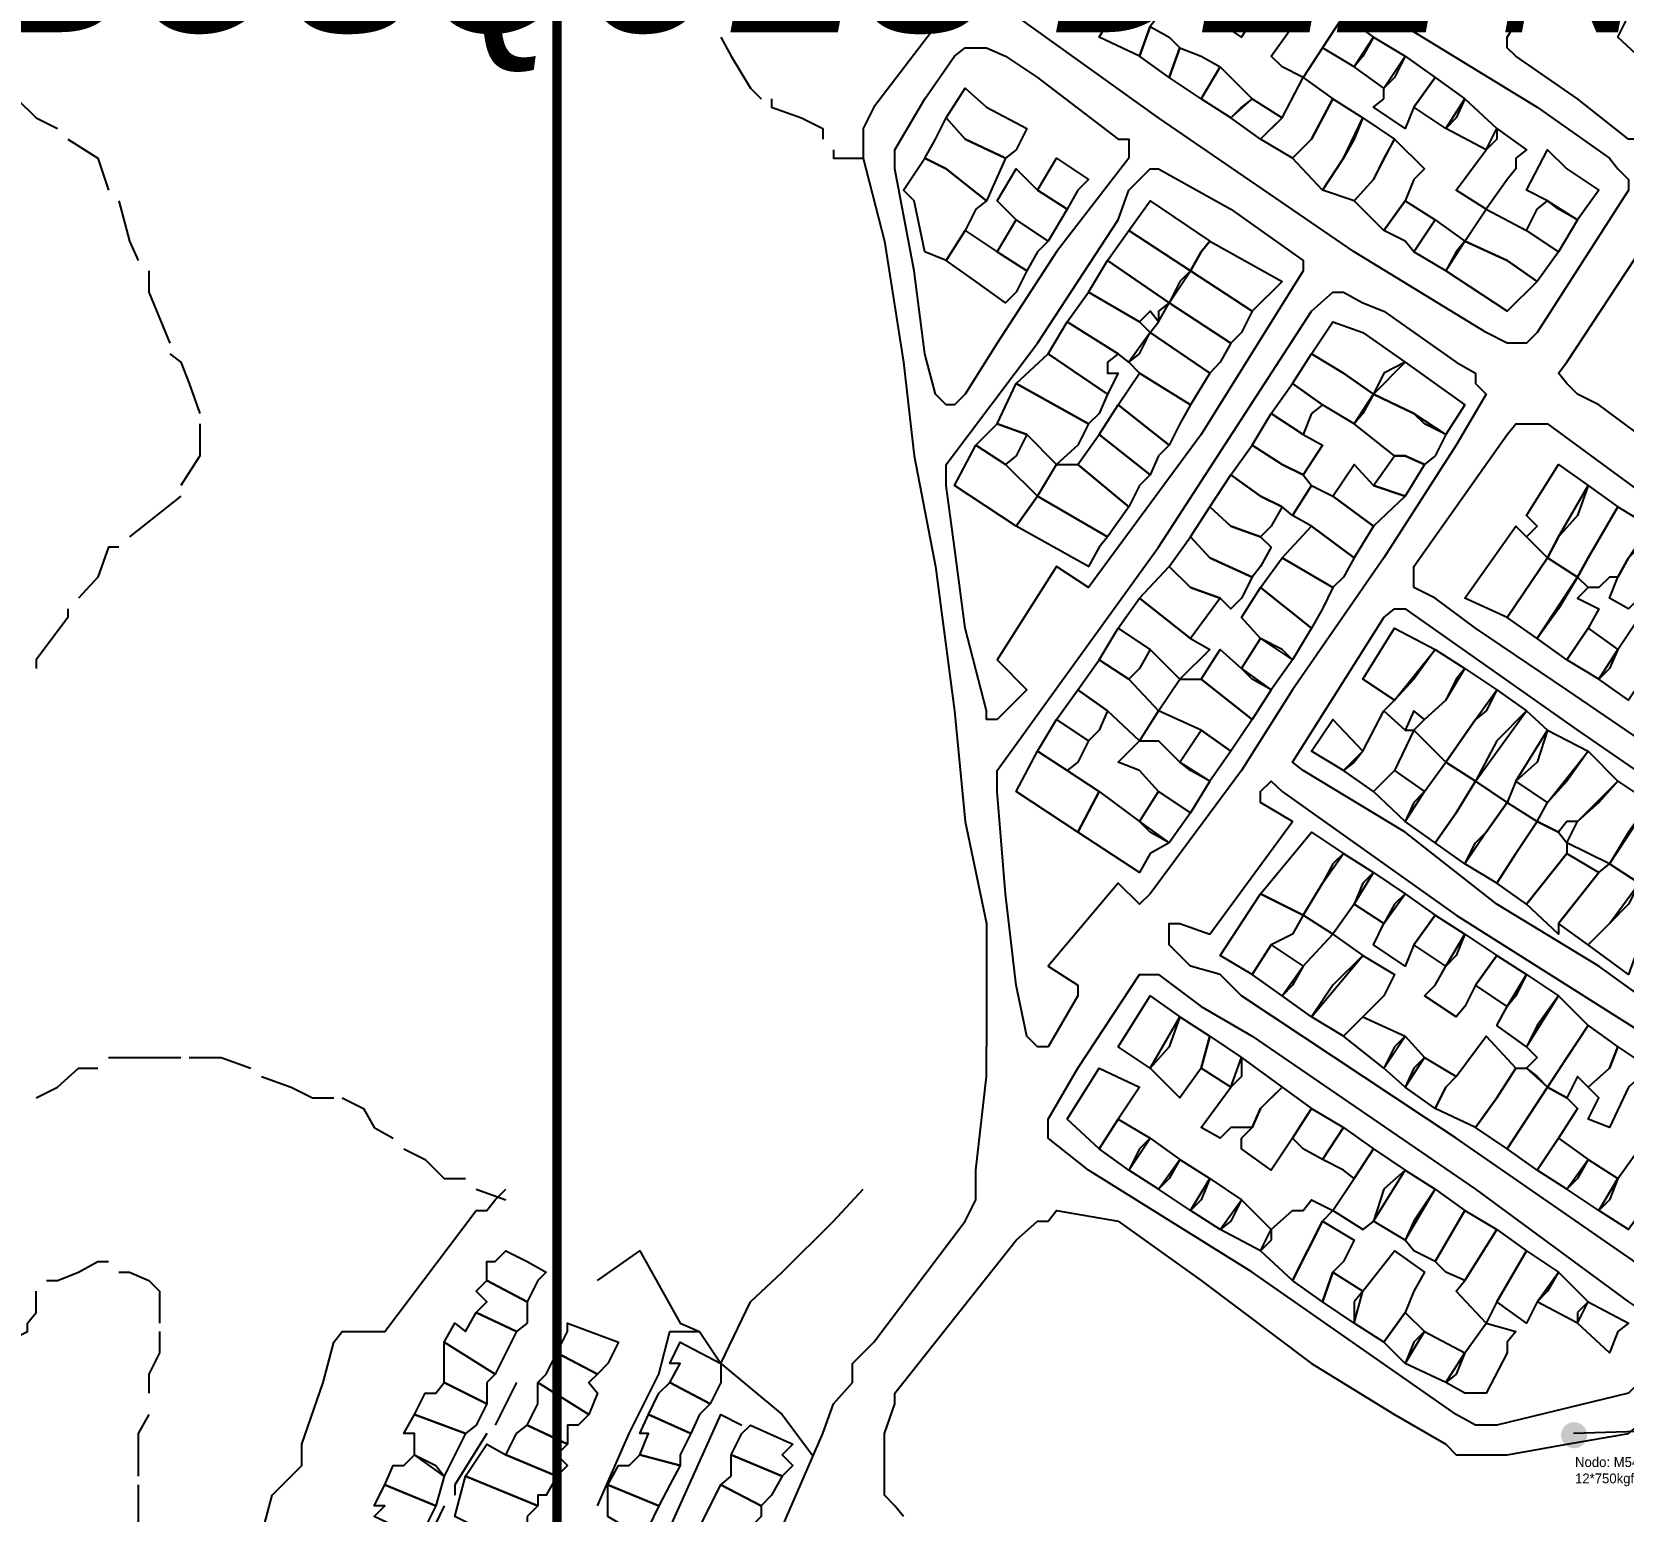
# Model space of a CAD drawing. Header units: millimetres. Extents: x -3588 to 75209, y -3737 to 38254.
# Drawn here: x 3975.7 to 4187, y 20726.5 to 20923 of the extents above; entities that cross this region are included whole.
import ezdxf

# ---------------------------------------------------------------- set-up
doc = ezdxf.new("R2010")
doc.units = ezdxf.units.MM
doc.layers.add('P', color=253, linetype='Continuous')
doc.layers.add('T', color=7, linetype='Continuous')

msp = doc.modelspace()

# ---------------------------------------------------------------- hatches: boundary and pattern name
h = msp.add_hatch(color=256)
h.dxf.hatch_style = 1
h.paths.add_polyline_path([(4178.781, 20736.621, 1), (4182.251, 20736.621, 1)])

# ---------------------------------------------------------------- linework, layer by layer
msp.add_line((4180.454, 20736.897), (4378.667, 20742.656))
at = {"layer": 'P', "const_width": 1.2}
msp.add_lwpolyline([(4045.472, 14444.355), (4045.472, 23770.582)], dxfattribs=at)
at = {"layer": 'P'}
for points in [[(4180.959, 20914.112), (4172.781, 20919.761), (4171.645, 20920.881), (4171.645, 20922.29), (4180.959, 20937.253), (4190.561, 20950.808), (4197.331, 20960.41), (4198.755, 20962.939), (4200.164, 20964.363), (4220.488, 20950.808), (4220.488, 20949.4), (4210.886, 20935.845), (4201.284, 20919.761), (4193.106, 20908.75), (4191.97, 20908.75), (4190.561, 20908.75), (4187.745, 20908.75), (4180.959, 20914.112)], [(4041.519, 20962.939), (4042.927, 20961.531), (4052.241, 20954.761), (4049.697, 20950.808), (4087.529, 20925.122), (4092.891, 20927.651), (4094.299, 20927.651), (4095.707, 20926.531), (4095.707, 20923.714), (4087.529, 20912.975), (4086.121, 20910.159), (4086.121, 20906.206), (4088.938, 20895.195), (4091.482, 20879.112), (4092.891, 20866.677), (4095.707, 20852.001), (4098.252, 20832.813), (4099.66, 20818.137), (4102.493, 20804.582), (4102.493, 20792.163), (4102.493, 20788.211)], [(4109.262, 20934.436), (4113.215, 20940.086), (4118.577, 20947.976), (4119.985, 20949.4), (4121.409, 20949.4), (4137.781, 20937.253), (4158.106, 20923.714), (4175.598, 20912.975), (4185.2, 20906.206), (4186.32, 20904.798), (4187.745, 20903.389), (4187.745, 20901.965), (4175.598, 20883.065), (4174.189, 20881.64), (4171.645, 20881.64), (4168.828, 20883.065), (4151.32, 20893.787), (4125.346, 20911.567), (4106.446, 20925.122), (4106.446, 20926.531), (4105.021, 20929.075), (4106.446, 20930.484), (4109.262, 20934.436)], [(4140.31, 20929.075), (4138.901, 20926.531), (4136.357, 20922.29), (4132.132, 20925.122), (4133.54, 20926.531), (4134.948, 20929.075), (4137.781, 20933.3), (4141.734, 20930.484), (4140.31, 20929.075)], [(4125.346, 20925.122), (4124.226, 20923.714), (4122.818, 20919.761), (4117.456, 20922.29), (4119.985, 20926.531), (4122.818, 20929.075), (4126.77, 20926.531), (4125.346, 20925.122)], [(4141.734, 20918.337), (4140.31, 20919.761), (4143.142, 20923.714), (4145.671, 20927.651), (4149.912, 20925.122), (4147.095, 20920.881), (4144.551, 20916.928), (4141.734, 20918.337)], [(4187.745, 20925.122), (4189.153, 20926.531), (4193.106, 20923.714), (4197.331, 20920.881), (4194.514, 20916.928), (4190.561, 20918.337), (4186.32, 20922.29), (4187.745, 20925.122)], [(4152.456, 20919.761), (4151.32, 20918.337), (4147.095, 20920.881), (4149.912, 20925.122), (4153.865, 20922.29), (4152.456, 20919.761)], [(4067.205, 20922.29), (4068.613, 20919.761), (4071.158, 20915.52), (4072.566, 20914.112)], [(4126.77, 20922.29), (4128.179, 20920.881), (4126.77, 20916.928), (4122.818, 20919.761), (4124.226, 20923.714), (4126.77, 20922.29)], [(4156.681, 20916.928), (4155.273, 20915.52), (4151.32, 20918.337), (4153.865, 20922.29), (4158.106, 20919.761), (4156.681, 20916.928)], [(4105.021, 20919.761), (4109.262, 20916.928), (4119.985, 20908.75), (4121.409, 20908.75), (4121.409, 20906.206), (4111.807, 20893.787), (4103.901, 20881.64), (4099.66, 20874.871), (4098.252, 20873.462), (4097.132, 20873.462), (4095.707, 20874.871), (4094.299, 20880.232), (4092.891, 20891.242), (4090.346, 20904.798), (4090.346, 20906.206), (4090.346, 20907.326), (4094.299, 20914.112), (4098.252, 20919.761), (4099.66, 20920.881), (4102.493, 20920.881), (4105.021, 20919.761)], [(4130.995, 20919.761), (4133.54, 20918.337), (4130.995, 20914.112), (4126.77, 20916.928), (4128.179, 20920.881), (4130.995, 20919.761)], [(4155.273, 20914.112), (4155.273, 20915.52), (4158.106, 20919.761), (4162.059, 20916.928), (4159.226, 20912.975), (4158.106, 20910.159), (4153.865, 20912.975), (4155.273, 20914.112)], [(4136.357, 20912.975), (4134.948, 20911.567), (4130.995, 20914.112), (4133.54, 20918.337), (4137.781, 20914.112), (4136.357, 20912.975)], [(3972.351, 20915.52), (3973.759, 20914.112), (3976.304, 20911.567), (3979.136, 20910.159)], [(4106.446, 20907.326), (4105.021, 20906.206), (4099.66, 20908.75), (4097.132, 20911.567), (4099.66, 20915.52), (4102.493, 20912.975), (4107.854, 20910.159), (4106.446, 20907.326)], [(4145.671, 20908.75), (4143.142, 20906.206), (4138.901, 20908.75), (4141.734, 20911.567), (4144.551, 20916.928), (4148.504, 20914.112), (4145.671, 20908.75)], [(4164.875, 20911.567), (4163.467, 20910.159), (4159.226, 20912.975), (4162.059, 20916.928), (4165.996, 20914.112), (4164.875, 20911.567)], [(4073.974, 20914.112), (4073.974, 20912.975), (4077.927, 20911.567), (4080.76, 20910.159), (4080.76, 20908.75)], [(4140.31, 20910.159), (4138.901, 20908.75), (4134.948, 20911.567), (4137.781, 20914.112), (4141.734, 20911.567), (4140.31, 20910.159)], [(4151.32, 20908.75), (4149.912, 20906.206), (4147.095, 20901.965), (4143.142, 20906.206), (4145.671, 20908.75), (4148.504, 20914.112), (4152.456, 20911.567), (4151.32, 20908.75)], [(4170.237, 20908.75), (4168.828, 20907.326), (4163.467, 20910.159), (4165.996, 20914.112), (4170.237, 20910.159), (4170.237, 20908.75)], [(4095.707, 20908.75), (4097.132, 20911.567), (4099.66, 20908.75), (4105.021, 20906.206), (4102.493, 20900.557), (4097.132, 20904.798), (4094.299, 20906.206), (4095.707, 20908.75)], [(4155.273, 20906.206), (4153.865, 20903.389), (4151.32, 20900.557), (4147.095, 20901.965), (4149.912, 20906.206), (4152.456, 20911.567), (4156.681, 20908.75), (4155.273, 20906.206)], [(4172.781, 20906.206), (4172.781, 20904.798), (4171.645, 20903.389), (4168.828, 20899.436), (4164.875, 20901.965), (4168.828, 20907.326), (4170.237, 20910.159), (4174.189, 20907.326), (4172.781, 20906.206)], [(3980.545, 20908.75), (3984.497, 20906.206), (3985.906, 20901.965)], [(4082.168, 20907.326), (4082.168, 20906.206), (4083.576, 20906.206), (4086.121, 20906.206)], [(4159.226, 20903.389), (4158.106, 20900.557), (4155.273, 20896.604), (4151.32, 20900.557), (4153.865, 20903.389), (4156.681, 20908.75), (4160.634, 20904.798), (4159.226, 20903.389)], [(4178.43, 20899.436), (4177.006, 20900.557), (4174.189, 20901.965), (4177.006, 20907.326), (4179.551, 20904.798), (4183.792, 20901.965), (4180.959, 20898.012), (4178.43, 20899.436)], [(4101.085, 20899.436), (4099.66, 20896.604), (4097.132, 20892.651), (4094.299, 20893.787), (4092.891, 20900.557), (4091.482, 20901.965), (4094.299, 20906.206), (4097.132, 20904.798), (4102.493, 20900.557), (4101.085, 20899.436)], [(4114.624, 20901.965), (4113.215, 20899.436), (4109.262, 20901.965), (4111.807, 20906.206), (4116.032, 20903.389), (4114.624, 20901.965)], [(4121.409, 20901.965), (4124.226, 20904.798), (4125.346, 20904.798), (4134.948, 20899.436), (4144.551, 20892.651), (4144.551, 20891.242), (4130.995, 20869.509), (4119.985, 20854.546), (4116.032, 20849.185), (4111.807, 20852.001), (4103.901, 20839.582), (4107.854, 20835.63), (4103.901, 20831.677), (4102.493, 20831.677), (4102.493, 20832.813), (4099.66, 20843.823), (4098.252, 20854.546), (4097.132, 20862.74), (4097.132, 20864.148), (4097.132, 20865.556), (4109.262, 20881.64), (4119.985, 20898.012), (4121.409, 20901.965)], [(4109.262, 20901.965), (4113.215, 20899.436), (4110.671, 20895.195), (4106.446, 20898.012), (4103.901, 20900.557), (4106.446, 20904.798), (4109.262, 20901.965)], [(3987.314, 20900.557), (3988.722, 20895.195), (3989.859, 20892.651)], [(4130.995, 20893.787), (4129.587, 20891.242), (4121.409, 20896.604), (4124.226, 20900.557), (4132.132, 20895.195), (4130.995, 20893.787)], [(4158.106, 20895.195), (4155.273, 20896.604), (4158.106, 20900.557), (4162.059, 20898.012), (4159.226, 20893.787), (4158.106, 20895.195)], [(4174.189, 20896.604), (4178.43, 20893.787), (4175.598, 20889.834), (4171.645, 20892.651), (4165.996, 20895.195), (4168.828, 20899.436), (4174.189, 20896.604)], [(4175.598, 20899.436), (4177.006, 20900.557), (4180.959, 20898.012), (4178.43, 20893.787), (4174.189, 20896.604), (4175.598, 20899.436)], [(4106.446, 20888.426), (4105.021, 20887.001), (4101.085, 20889.834), (4097.132, 20892.651), (4099.66, 20896.604), (4103.901, 20893.787), (4107.854, 20891.242), (4106.446, 20888.426)], [(4109.262, 20893.787), (4107.854, 20891.242), (4103.901, 20893.787), (4106.446, 20898.012), (4110.671, 20895.195), (4109.262, 20893.787)], [(4128.179, 20889.834), (4126.77, 20887.001), (4118.577, 20892.651), (4121.409, 20896.604), (4129.587, 20891.242), (4128.179, 20889.834)], [(4164.875, 20893.787), (4163.467, 20891.242), (4159.226, 20893.787), (4162.059, 20898.012), (4165.996, 20895.195), (4164.875, 20893.787)], [(4200.164, 20861.315), (4183.792, 20873.462), (4180.959, 20874.871), (4179.551, 20876.279), (4178.43, 20877.687), (4179.551, 20879.112), (4191.97, 20898.012)], [(4130.995, 20893.787), (4132.132, 20895.195), (4141.734, 20889.834), (4137.781, 20885.881), (4129.587, 20891.242), (4130.995, 20893.787)], [(4171.645, 20892.651), (4175.598, 20889.834), (4171.645, 20885.881), (4163.467, 20891.242), (4165.996, 20895.195), (4171.645, 20892.651)], [(4125.346, 20885.881), (4125.346, 20884.473), (4124.226, 20885.881), (4122.818, 20884.473), (4116.032, 20888.426), (4118.577, 20892.651), (4126.77, 20887.001), (4125.346, 20885.881)], [(3991.267, 20891.242), (3991.267, 20888.426), (3994.084, 20881.64)], [(4136.357, 20883.065), (4134.948, 20881.64), (4126.77, 20887.001), (4129.587, 20891.242), (4137.781, 20885.881), (4136.357, 20883.065)], [(4152.456, 20887.001), (4155.273, 20885.881), (4164.875, 20879.112), (4167.42, 20877.687), (4167.42, 20876.279), (4168.828, 20874.871), (4164.875, 20868.101), (4155.273, 20853.138), (4143.142, 20835.63), (4136.357, 20824.907), (4124.226, 20808.535), (4122.818, 20807.127), (4119.985, 20809.944), (4110.671, 20798.933), (4114.624, 20796.388), (4114.624, 20794.98), (4110.671, 20788.211), (4109.262, 20788.211), (4107.854, 20789.619), (4106.446, 20796.388), (4105.021, 20808.535), (4103.901, 20822.09), (4103.901, 20823.499), (4103.901, 20824.907), (4125.346, 20854.546), (4145.671, 20885.881), (4148.504, 20888.426), (4149.912, 20888.426), (4152.456, 20887.001)], [(4122.818, 20884.473), (4124.226, 20883.065), (4121.409, 20879.112), (4119.985, 20880.232), (4113.215, 20884.473), (4116.032, 20888.426), (4122.818, 20884.473)], [(4133.54, 20879.112), (4132.132, 20877.687), (4124.226, 20883.065), (4125.346, 20884.473), (4126.77, 20887.001), (4134.948, 20881.64), (4133.54, 20879.112)], [(4118.577, 20879.112), (4118.577, 20877.687), (4119.985, 20877.687), (4118.577, 20874.871), (4110.671, 20880.232), (4113.215, 20884.473), (4119.985, 20880.232), (4118.577, 20879.112)], [(4155.273, 20877.687), (4153.865, 20874.871), (4149.912, 20877.687), (4145.671, 20880.232), (4148.504, 20884.473), (4152.456, 20883.065), (4158.106, 20879.112), (4155.273, 20877.687)], [(4122.818, 20880.232), (4124.226, 20883.065), (4132.132, 20877.687), (4129.587, 20873.462), (4122.818, 20877.687), (4121.409, 20879.112), (4122.818, 20880.232)], [(3994.084, 20880.232), (3995.508, 20879.112), (3996.628, 20876.279), (3998.037, 20872.326)], [(4117.456, 20872.326), (4116.032, 20870.918), (4106.446, 20876.279), (4110.671, 20880.232), (4118.577, 20874.871), (4117.456, 20872.326)], [(4152.456, 20872.326), (4151.32, 20870.918), (4147.095, 20873.462), (4143.142, 20876.279), (4145.671, 20880.232), (4149.912, 20877.687), (4153.865, 20874.871), (4152.456, 20872.326)], [(4128.179, 20870.918), (4126.77, 20868.101), (4119.985, 20873.462), (4122.818, 20877.687), (4129.587, 20873.462), (4128.179, 20870.918)], [(4160.634, 20870.918), (4159.226, 20872.326), (4153.865, 20874.871), (4158.106, 20879.112), (4165.996, 20873.462), (4163.467, 20869.509), (4160.634, 20870.918)], [(4114.624, 20868.101), (4111.807, 20865.556), (4107.854, 20869.509), (4103.901, 20870.918), (4106.446, 20876.279), (4116.032, 20870.918), (4114.624, 20868.101)], [(4145.671, 20872.326), (4144.551, 20869.509), (4140.31, 20872.326), (4143.142, 20876.279), (4147.095, 20873.462), (4145.671, 20872.326)], [(4125.346, 20866.677), (4124.226, 20864.148), (4117.456, 20869.509), (4119.985, 20873.462), (4126.77, 20868.101), (4125.346, 20866.677)], [(4162.059, 20866.677), (4160.634, 20865.556), (4158.106, 20866.677), (4156.681, 20866.677), (4151.32, 20870.918), (4153.865, 20874.871), (4159.226, 20872.326), (4163.467, 20869.509), (4162.059, 20866.677)], [(4144.551, 20869.509), (4147.095, 20868.101), (4144.551, 20864.148), (4141.734, 20865.556), (4137.781, 20868.101), (4140.31, 20872.326), (4144.551, 20869.509)], [(3998.037, 20870.918), (3998.037, 20866.677), (3995.508, 20862.74)], [(4106.446, 20866.677), (4105.021, 20865.556), (4101.085, 20868.101), (4103.901, 20870.918), (4107.854, 20869.509), (4106.446, 20866.677)], [(4122.818, 20862.74), (4121.409, 20859.907), (4114.624, 20865.556), (4117.456, 20869.509), (4124.226, 20864.148), (4122.818, 20862.74)], [(4201.284, 20820.666), (4197.331, 20823.499), (4179.551, 20835.63), (4167.42, 20843.823), (4162.059, 20847.776), (4159.226, 20849.185), (4159.226, 20850.593), (4159.226, 20852.001), (4171.645, 20869.509), (4172.781, 20870.918), (4175.598, 20870.918), (4177.006, 20870.918), (4191.97, 20859.907), (4212.294, 20846.352), (4235.164, 20830.268), (4237.98, 20827.452), (4239.405, 20827.452), (4239.405, 20826.027), (4225.849, 20805.703), (4224.441, 20805.703), (4223.033, 20805.703), (4214.839, 20811.352), (4204.116, 20819.258), (4201.284, 20820.666)], [(4105.021, 20865.556), (4109.262, 20861.315), (4106.446, 20857.363), (4098.252, 20862.74), (4101.085, 20868.101), (4105.021, 20865.556)], [(4144.551, 20864.148), (4145.671, 20862.74), (4143.142, 20858.787), (4141.734, 20859.907), (4138.901, 20861.315), (4134.948, 20864.148), (4137.781, 20868.101), (4141.734, 20865.556), (4144.551, 20864.148)], [(4114.624, 20865.556), (4121.409, 20859.907), (4118.577, 20855.954), (4109.262, 20861.315), (4111.807, 20865.556), (4114.624, 20865.556)], [(4153.865, 20862.74), (4158.106, 20861.315), (4153.865, 20857.363), (4148.504, 20861.315), (4151.32, 20865.556), (4153.865, 20862.74)], [(4158.106, 20866.677), (4160.634, 20865.556), (4158.106, 20861.315), (4153.865, 20862.74), (4156.681, 20866.677), (4158.106, 20866.677)], [(4180.959, 20858.787), (4178.43, 20855.954), (4177.006, 20853.138), (4174.189, 20855.954), (4175.598, 20857.363), (4174.189, 20858.787), (4178.43, 20865.556), (4182.383, 20862.74), (4180.959, 20858.787)], [(4140.31, 20857.363), (4138.901, 20855.954), (4134.948, 20857.363), (4132.132, 20859.907), (4134.948, 20864.148), (4138.901, 20861.315), (4141.734, 20859.907), (4140.31, 20857.363)], [(4148.504, 20861.315), (4153.865, 20857.363), (4151.32, 20853.138), (4145.671, 20857.363), (4143.142, 20858.787), (4145.671, 20862.74), (4148.504, 20861.315)], [(4182.383, 20853.138), (4180.959, 20850.593), (4177.006, 20853.138), (4178.43, 20855.954), (4182.383, 20862.74), (4186.32, 20859.907), (4182.383, 20853.138)], [(3995.508, 20861.315), (3988.722, 20855.954)], [(4117.456, 20854.546), (4116.032, 20852.001), (4106.446, 20857.363), (4109.262, 20861.315), (4118.577, 20855.954), (4117.456, 20854.546)], [(4138.901, 20852.001), (4137.781, 20850.593), (4132.132, 20853.138), (4129.587, 20855.954), (4132.132, 20859.907), (4134.948, 20857.363), (4138.901, 20855.954), (4140.31, 20854.546), (4138.901, 20852.001)], [(4189.153, 20854.546), (4187.745, 20853.138), (4186.32, 20850.593), (4185.2, 20850.593), (4183.792, 20849.185), (4182.383, 20849.185), (4180.959, 20850.593), (4182.383, 20853.138), (4186.32, 20859.907), (4190.561, 20857.363), (4189.153, 20854.546)], [(4149.912, 20850.593), (4148.504, 20849.185), (4141.734, 20853.138), (4145.671, 20857.363), (4151.32, 20853.138), (4149.912, 20850.593)], [(4174.189, 20855.954), (4177.006, 20853.138), (4171.645, 20845.232), (4165.996, 20847.776), (4172.781, 20857.363), (4174.189, 20855.954)], [(4193.106, 20852.001), (4191.97, 20849.185), (4190.561, 20846.352), (4189.153, 20847.776), (4187.745, 20846.352), (4185.2, 20847.776), (4186.32, 20850.593), (4187.745, 20853.138), (4190.561, 20857.363), (4194.514, 20853.138), (4193.106, 20852.001)], [(3987.314, 20854.546), (3985.906, 20854.546), (3984.497, 20850.593), (3981.953, 20847.776)], [(4136.357, 20847.776), (4134.948, 20846.352), (4133.54, 20847.776), (4129.587, 20849.185), (4126.77, 20852.001), (4129.587, 20855.954), (4132.132, 20853.138), (4137.781, 20850.593), (4136.357, 20847.776)], [(4147.095, 20846.352), (4145.671, 20843.823), (4138.901, 20849.185), (4141.734, 20853.138), (4148.504, 20849.185), (4147.095, 20846.352)], [(4178.43, 20846.352), (4175.598, 20842.415), (4171.645, 20845.232), (4177.006, 20853.138), (4180.959, 20850.593), (4178.43, 20846.352)], [(4129.587, 20849.185), (4133.54, 20847.776), (4129.587, 20842.415), (4122.818, 20847.776), (4126.77, 20852.001), (4129.587, 20849.185)], [(4182.383, 20849.185), (4180.959, 20847.776), (4183.792, 20846.352), (4182.383, 20843.823), (4179.551, 20839.582), (4175.598, 20842.415), (4180.959, 20850.593), (4182.383, 20849.185)], [(4141.734, 20840.991), (4138.901, 20842.415), (4136.357, 20845.232), (4138.901, 20849.185), (4145.671, 20843.823), (4143.142, 20839.582), (4141.734, 20840.991)], [(3980.545, 20846.352), (3980.545, 20845.232), (3976.304, 20839.582), (3976.304, 20838.462)], [(4129.587, 20842.415), (4132.132, 20840.991), (4128.179, 20837.038), (4124.226, 20840.991), (4119.985, 20843.823), (4122.818, 20847.776), (4129.587, 20842.415)], [(4170.237, 20807.127), (4158.106, 20816.713), (4144.551, 20824.907), (4143.142, 20826.027), (4155.273, 20845.232), (4156.681, 20846.352), (4158.106, 20846.352), (4180.959, 20830.268), (4202.708, 20815.305), (4221.608, 20801.766), (4223.033, 20801.766), (4223.033, 20800.341), (4221.608, 20800.341), (4209.478, 20782.849), (4209.478, 20781.441), (4208.069, 20781.441), (4183.792, 20798.933), (4170.237, 20807.127)], [(4122.818, 20838.462), (4121.409, 20837.038), (4117.456, 20839.582), (4119.985, 20843.823), (4124.226, 20840.991), (4122.818, 20838.462)], [(4159.226, 20837.038), (4156.681, 20834.221), (4152.456, 20837.038), (4156.681, 20843.823), (4162.059, 20840.991), (4159.226, 20837.038)], [(4185.2, 20838.462), (4183.792, 20837.038), (4179.551, 20839.582), (4182.383, 20843.823), (4186.32, 20840.991), (4185.2, 20838.462)], [(4191.97, 20839.582), (4190.561, 20838.462), (4187.745, 20834.221), (4183.792, 20837.038), (4186.32, 20840.991), (4189.153, 20845.232), (4193.106, 20842.415), (4191.97, 20839.582)], [(4137.781, 20837.038), (4136.357, 20838.462), (4138.901, 20842.415), (4143.142, 20839.582), (4140.31, 20835.63), (4137.781, 20837.038)], [(4121.409, 20837.038), (4125.346, 20832.813), (4122.818, 20828.86), (4118.577, 20832.813), (4114.624, 20835.63), (4117.456, 20839.582), (4121.409, 20837.038)], [(4136.357, 20838.462), (4140.31, 20835.63), (4137.781, 20831.677), (4130.995, 20837.038), (4133.54, 20840.991), (4136.357, 20838.462)], [(4164.875, 20837.038), (4163.467, 20834.221), (4160.634, 20831.677), (4159.226, 20832.813), (4158.106, 20830.268), (4155.273, 20832.813), (4156.681, 20834.221), (4162.059, 20840.991), (4165.996, 20838.462), (4164.875, 20837.038)], [(4168.828, 20832.813), (4167.42, 20831.677), (4163.467, 20826.027), (4159.226, 20830.268), (4160.634, 20831.677), (4163.467, 20834.221), (4165.996, 20838.462), (4170.237, 20835.63), (4168.828, 20832.813)], [(4117.456, 20830.268), (4116.032, 20828.86), (4111.807, 20831.677), (4114.624, 20835.63), (4118.577, 20832.813), (4117.456, 20830.268)], [(4130.995, 20837.038), (4137.781, 20831.677), (4134.948, 20827.452), (4130.995, 20830.268), (4125.346, 20832.813), (4128.179, 20837.038), (4130.995, 20837.038)], [(4170.237, 20828.86), (4167.42, 20823.499), (4163.467, 20826.027), (4167.42, 20831.677), (4170.237, 20835.63), (4174.189, 20832.813), (4170.237, 20828.86)], [(4114.624, 20826.027), (4113.215, 20824.907), (4109.262, 20827.452), (4111.807, 20831.677), (4116.032, 20828.86), (4114.624, 20826.027)], [(4151.32, 20826.027), (4149.912, 20824.907), (4145.671, 20827.452), (4148.504, 20831.677), (4152.456, 20827.452), (4151.32, 20826.027)], [(4158.106, 20830.268), (4159.226, 20830.268), (4156.681, 20824.907), (4153.865, 20822.09), (4149.912, 20824.907), (4152.456, 20827.452), (4155.273, 20832.813), (4158.106, 20830.268)], [(4175.598, 20826.027), (4172.781, 20823.499), (4171.645, 20820.666), (4167.42, 20823.499), (4174.189, 20832.813), (4177.006, 20830.268), (4175.598, 20826.027)], [(4129.587, 20824.907), (4128.179, 20826.027), (4130.995, 20830.268), (4134.948, 20827.452), (4132.132, 20823.499), (4129.587, 20824.907)], [(4179.551, 20823.499), (4177.006, 20820.666), (4172.781, 20823.499), (4177.006, 20830.268), (4182.383, 20827.452), (4179.551, 20823.499)], [(4113.215, 20824.907), (4117.456, 20822.09), (4114.624, 20816.713), (4106.446, 20822.09), (4109.262, 20827.452), (4113.215, 20824.907)], [(4128.179, 20826.027), (4132.132, 20823.499), (4129.587, 20819.258), (4125.346, 20822.09), (4122.818, 20824.907), (4119.985, 20826.027), (4122.818, 20828.86), (4125.346, 20828.86), (4128.179, 20826.027)], [(4183.792, 20820.666), (4180.959, 20818.137), (4179.551, 20818.137), (4178.43, 20816.713), (4175.598, 20818.137), (4177.006, 20820.666), (4182.383, 20827.452), (4186.32, 20823.499), (4183.792, 20820.666)], [(4159.226, 20820.666), (4158.106, 20818.137), (4153.865, 20822.09), (4156.681, 20824.907), (4160.634, 20822.09), (4159.226, 20820.666)], [(4164.875, 20819.258), (4162.059, 20815.305), (4158.106, 20818.137), (4160.634, 20822.09), (4163.467, 20826.027), (4167.42, 20823.499), (4164.875, 20819.258)], [(4133.54, 20797.813), (4129.587, 20798.933), (4128.179, 20800.341), (4126.77, 20801.766), (4126.77, 20804.582), (4128.179, 20804.582), (4132.132, 20803.174), (4143.142, 20818.137), (4138.901, 20820.666), (4138.901, 20822.09), (4140.31, 20823.499), (4141.734, 20822.09), (4164.875, 20805.703), (4198.755, 20784.258), (4205.525, 20778.608), (4206.645, 20777.488), (4191.97, 20758.284), (4190.561, 20758.284), (4164.875, 20776.064), (4136.357, 20794.98), (4133.54, 20797.813)], [(4168.828, 20816.713), (4165.996, 20812.488), (4162.059, 20815.305), (4164.875, 20819.258), (4167.42, 20823.499), (4171.645, 20820.666), (4168.828, 20816.713)], [(4187.745, 20816.713), (4185.2, 20812.488), (4179.551, 20815.305), (4180.959, 20818.137), (4186.32, 20823.499), (4190.561, 20820.666), (4187.745, 20816.713)], [(4124.226, 20813.896), (4122.818, 20811.352), (4114.624, 20816.713), (4117.456, 20822.09), (4122.818, 20818.137), (4126.77, 20815.305), (4124.226, 20813.896)], [(4124.226, 20816.713), (4122.818, 20818.137), (4125.346, 20822.09), (4129.587, 20819.258), (4126.77, 20815.305), (4124.226, 20816.713)], [(4167.42, 20815.305), (4168.828, 20816.713), (4171.645, 20820.666), (4175.598, 20818.137), (4172.781, 20813.896), (4170.237, 20809.944), (4165.996, 20812.488), (4167.42, 20815.305)], [(4193.106, 20816.713), (4191.97, 20813.896), (4189.153, 20809.944), (4185.2, 20812.488), (4190.561, 20820.666), (4194.514, 20818.137), (4193.106, 20816.713)], [(4148.504, 20812.488), (4147.095, 20809.944), (4144.551, 20805.703), (4138.901, 20808.535), (4145.671, 20816.713), (4149.912, 20813.896), (4148.504, 20812.488)], [(4178.43, 20816.713), (4179.551, 20815.305), (4179.551, 20813.896), (4174.189, 20807.127), (4170.237, 20809.944), (4172.781, 20813.896), (4175.598, 20818.137), (4178.43, 20816.713)], [(4152.456, 20809.944), (4151.32, 20807.127), (4148.504, 20803.174), (4144.551, 20805.703), (4147.095, 20809.944), (4149.912, 20813.896), (4153.865, 20811.352), (4152.456, 20809.944)], [(4178.43, 20804.582), (4178.43, 20803.174), (4174.189, 20807.127), (4179.551, 20813.896), (4183.792, 20811.352), (4178.43, 20804.582)], [(4187.745, 20807.127), (4185.2, 20804.582), (4182.383, 20801.766), (4178.43, 20804.582), (4183.792, 20811.352), (4185.2, 20812.488), (4189.153, 20809.944), (4187.745, 20807.127)], [(4156.681, 20807.127), (4155.273, 20804.582), (4151.32, 20807.127), (4153.865, 20811.352), (4158.106, 20808.535), (4156.681, 20807.127)], [(4191.97, 20804.582), (4189.153, 20801.766), (4187.745, 20797.813), (4182.383, 20801.766), (4185.2, 20804.582), (4189.153, 20809.944), (4193.106, 20807.127), (4191.97, 20804.582)], [(4143.142, 20803.174), (4140.31, 20801.766), (4137.781, 20797.813), (4133.54, 20800.341), (4138.901, 20808.535), (4144.551, 20805.703), (4143.142, 20803.174)], [(4159.226, 20801.766), (4158.106, 20798.933), (4153.865, 20801.766), (4155.273, 20804.582), (4158.106, 20808.535), (4162.059, 20805.703), (4159.226, 20801.766)], [(4164.875, 20800.341), (4163.467, 20798.933), (4159.226, 20801.766), (4162.059, 20805.703), (4165.996, 20803.174), (4164.875, 20800.341)], [(4143.142, 20796.388), (4141.734, 20794.98), (4137.781, 20797.813), (4140.31, 20801.766), (4144.551, 20798.933), (4143.142, 20796.388)], [(4148.504, 20796.388), (4145.671, 20792.163), (4141.734, 20794.98), (4144.551, 20798.933), (4148.504, 20803.174), (4152.456, 20800.341), (4148.504, 20796.388)], [(4160.634, 20794.98), (4162.059, 20796.388), (4163.467, 20798.933), (4165.996, 20803.174), (4170.237, 20800.341), (4167.42, 20796.388), (4165.996, 20793.572), (4164.875, 20792.163), (4160.634, 20794.98)], [(4155.273, 20794.98), (4152.456, 20792.163), (4149.912, 20789.619), (4145.671, 20792.163), (4152.456, 20800.341), (4156.681, 20797.813), (4155.273, 20794.98)], [(4172.781, 20794.98), (4171.645, 20793.572), (4167.42, 20796.388), (4170.237, 20800.341), (4174.189, 20797.813), (4172.781, 20794.98)], [(4130.995, 20793.572), (4137.781, 20789.619), (4167.42, 20769.294), (4187.745, 20754.331), (4191.97, 20751.514), (4191.97, 20750.378), (4191.97, 20748.969), (4189.153, 20743.608), (4187.745, 20742.2), (4170.237, 20737.959), (4167.42, 20737.959), (4164.875, 20739.367), (4137.781, 20758.284), (4116.032, 20771.839), (4110.671, 20776.064), (4110.671, 20777.488), (4110.671, 20778.608), (4114.624, 20785.378), (4122.818, 20797.813), (4124.226, 20797.813), (4125.346, 20797.813), (4130.995, 20793.572)], [(4175.598, 20791.027), (4174.189, 20788.211), (4170.237, 20791.027), (4171.645, 20793.572), (4174.189, 20797.813), (4178.43, 20794.98), (4175.598, 20791.027)], [(4126.77, 20788.211), (4124.226, 20785.378), (4119.985, 20788.211), (4124.226, 20794.98), (4128.179, 20792.163), (4126.77, 20788.211)], [(4179.551, 20786.802), (4177.006, 20782.849), (4174.189, 20785.378), (4175.598, 20786.802), (4174.189, 20788.211), (4178.43, 20794.98), (4182.383, 20791.027), (4179.551, 20786.802)], [(4130.995, 20785.378), (4128.179, 20781.441), (4124.226, 20785.378), (4128.179, 20792.163), (4132.132, 20789.619), (4130.995, 20785.378)], [(4156.681, 20788.211), (4155.273, 20785.378), (4149.912, 20789.619), (4152.456, 20792.163), (4158.106, 20789.619), (4156.681, 20788.211)], [(4185.2, 20785.378), (4182.383, 20782.849), (4180.959, 20784.258), (4179.551, 20781.441), (4177.006, 20782.849), (4182.383, 20791.027), (4186.32, 20788.211), (4185.2, 20785.378)], [(4136.357, 20784.258), (4134.948, 20782.849), (4130.995, 20785.378), (4132.132, 20789.619), (4136.357, 20786.802), (4136.357, 20784.258)], [(4159.226, 20785.378), (4158.106, 20782.849), (4155.273, 20785.378), (4158.106, 20789.619), (4160.634, 20786.802), (4159.226, 20785.378)], [(4163.467, 20782.849), (4164.875, 20784.258), (4168.828, 20789.619), (4172.781, 20785.378), (4170.237, 20781.441), (4167.42, 20777.488), (4162.059, 20780.017), (4163.467, 20782.849)], [(3985.906, 20786.802), (3987.314, 20786.802), (3994.084, 20786.802), (3995.508, 20786.802)], [(3996.628, 20786.802), (3998.037, 20786.802), (4000.869, 20786.802), (4004.822, 20785.378)], [(4101.085, 20771.839), (4102.493, 20784.258), (4102.493, 20788.211)], [(4140.31, 20781.441), (4138.901, 20780.017), (4137.781, 20777.488), (4134.948, 20777.488), (4133.54, 20776.064), (4130.995, 20777.488), (4134.948, 20782.849), (4136.357, 20786.802), (4141.734, 20782.849), (4140.31, 20781.441)], [(4163.467, 20782.849), (4162.059, 20780.017), (4158.106, 20782.849), (4160.634, 20786.802), (4164.875, 20784.258), (4163.467, 20782.849)], [(4185.2, 20785.378), (4186.32, 20788.211), (4190.561, 20785.378), (4187.745, 20782.849), (4185.2, 20777.488), (4182.383, 20778.608), (4183.792, 20781.441), (4182.383, 20782.849), (4185.2, 20785.378)], [(3976.304, 20781.441), (3979.136, 20782.849), (3981.953, 20785.378), (3983.073, 20785.378), (3984.497, 20785.378)], [(4119.985, 20778.608), (4117.456, 20774.655), (4113.215, 20778.608), (4117.456, 20785.378), (4122.818, 20782.849), (4119.985, 20778.608)], [(4175.598, 20784.258), (4177.006, 20782.849), (4171.645, 20774.655), (4167.42, 20777.488), (4170.237, 20781.441), (4172.781, 20785.378), (4174.189, 20785.378), (4175.598, 20784.258)], [(4006.231, 20784.258), (4010.183, 20782.849), (4013, 20781.441), (4015.833, 20781.441)], [(4136.357, 20776.064), (4137.781, 20777.488), (4138.901, 20780.017), (4141.734, 20782.849), (4145.671, 20780.017), (4143.142, 20776.064), (4140.31, 20771.839), (4136.357, 20774.655), (4136.357, 20776.064)], [(4178.43, 20776.064), (4175.598, 20771.839), (4171.645, 20774.655), (4177.006, 20782.849), (4179.551, 20781.441), (4180.959, 20780.017), (4178.43, 20776.064)], [(4016.953, 20781.441), (4019.786, 20780.017), (4021.194, 20777.488), (4023.723, 20776.064)], [(4122.818, 20774.655), (4121.409, 20771.839), (4117.456, 20774.655), (4119.985, 20778.608), (4124.226, 20776.064), (4122.818, 20774.655)], [(4144.551, 20774.655), (4143.142, 20776.064), (4145.671, 20780.017), (4149.912, 20777.488), (4147.095, 20773.247), (4144.551, 20774.655)], [(4110.671, 20765.053), (4111.807, 20766.477), (4119.985, 20765.053), (4130.995, 20757.163), (4145.671, 20746.153), (4156.681, 20739.367), (4163.467, 20735.414), (4164.875, 20734.006), (4167.42, 20734.006), (4171.645, 20734.006), (4179.551, 20735.414), (4187.745, 20736.839), (4190.561, 20739.367), (4197.331, 20748.969), (4217.656, 20777.488)], [(4126.77, 20770.702), (4125.346, 20769.294), (4121.409, 20771.839), (4124.226, 20776.064), (4128.179, 20773.247), (4126.77, 20770.702)], [(4149.912, 20771.839), (4147.095, 20773.247), (4149.912, 20777.488), (4153.865, 20774.655), (4151.32, 20770.702), (4149.912, 20771.839)], [(4180.959, 20770.702), (4179.551, 20769.294), (4175.598, 20771.839), (4178.43, 20776.064), (4182.383, 20773.247), (4180.959, 20770.702)], [(4025.147, 20774.655), (4027.964, 20773.247), (4030.508, 20770.702), (4033.325, 20770.702)], [(4155.273, 20769.294), (4153.865, 20765.053), (4152.456, 20763.933), (4148.504, 20766.477), (4151.32, 20770.702), (4153.865, 20774.655), (4158.106, 20771.839), (4155.273, 20769.294)], [(4190.561, 20767.886), (4187.745, 20763.933), (4183.792, 20766.477), (4186.32, 20770.702), (4189.153, 20774.655), (4193.106, 20771.839), (4190.561, 20767.886)], [(4087.529, 20748.969), (4099.66, 20765.053), (4101.085, 20767.886), (4101.085, 20771.839)], [(4130.995, 20767.886), (4129.587, 20766.477), (4125.346, 20769.294), (4128.179, 20773.247), (4132.132, 20770.702), (4130.995, 20767.886)], [(4159.226, 20765.053), (4158.106, 20762.525), (4153.865, 20765.053), (4158.106, 20771.839), (4162.059, 20769.294), (4159.226, 20765.053)], [(4185.2, 20767.886), (4183.792, 20766.477), (4179.551, 20769.294), (4182.383, 20773.247), (4186.32, 20770.702), (4185.2, 20767.886)], [(4134.948, 20765.053), (4133.54, 20763.933), (4129.587, 20766.477), (4132.132, 20770.702), (4136.357, 20767.886), (4134.948, 20765.053)], [(3983.073, 20664.854), (3987.314, 20667.671), (3989.859, 20674.44), (3989.859, 20679.817), (3989.859, 20681.226), (3992.675, 20686.587), (3996.628, 20697.309), (4002.278, 20712.273), (4006.231, 20721.875), (4006.231, 20723.283), (4007.639, 20728.645), (4009.047, 20730.053), (4010.183, 20731.189), (4011.592, 20732.598), (4011.592, 20734.006), (4011.592, 20735.414), (4014.408, 20743.608), (4015.833, 20748.969), (4016.953, 20750.378), (4022.602, 20750.378), (4034.733, 20766.477), (4036.157, 20766.477), (4037.278, 20767.886), (4038.686, 20769.294)], [(4034.733, 20769.294), (4038.686, 20767.886)], [(4067.205, 20746.153), (4071.158, 20754.331), (4075.383, 20758.284), (4082.168, 20765.053), (4086.121, 20769.294)], [(4140.31, 20762.525), (4138.901, 20761.116), (4133.54, 20763.933), (4136.357, 20767.886), (4140.31, 20763.933), (4140.31, 20762.525)], [(4147.095, 20765.053), (4143.142, 20757.163), (4138.901, 20761.116), (4140.31, 20763.933), (4143.142, 20766.477), (4144.551, 20766.477), (4145.671, 20767.886), (4148.504, 20766.477), (4147.095, 20765.053)], [(4159.226, 20761.116), (4158.106, 20762.525), (4162.059, 20769.294), (4165.996, 20766.477), (4162.059, 20759.692), (4159.226, 20761.116)], [(4163.467, 20758.284), (4162.059, 20759.692), (4165.996, 20766.477), (4170.237, 20763.933), (4165.996, 20757.163), (4163.467, 20758.284)], [(4090.346, 20740.792), (4090.346, 20742.2), (4106.446, 20762.525), (4109.262, 20765.053), (4110.671, 20765.053)], [(4149.912, 20759.692), (4148.504, 20758.284), (4147.095, 20754.331), (4143.142, 20757.163), (4147.095, 20765.053), (4151.32, 20762.525), (4149.912, 20759.692)], [(4170.237, 20754.331), (4168.828, 20751.514), (4164.875, 20755.739), (4165.996, 20757.163), (4170.237, 20763.933), (4174.189, 20761.116), (4170.237, 20754.331)], [(3977.712, 20757.163), (3979.136, 20757.163), (3981.953, 20758.284), (3984.497, 20759.692), (3985.906, 20759.692)], [(4042.927, 20757.163), (4041.519, 20754.331), (4036.157, 20757.163), (4036.157, 20759.692), (4037.278, 20759.692), (4038.686, 20761.116), (4041.519, 20759.692), (4044.047, 20758.284), (4042.927, 20757.163)], [(4050.833, 20757.163), (4056.482, 20761.116), (4061.843, 20751.514), (4064.372, 20750.378)], [(4159.226, 20755.739), (4158.106, 20752.922), (4155.273, 20748.969), (4151.32, 20751.514), (4152.456, 20755.739), (4156.681, 20761.116), (4160.634, 20758.284), (4159.226, 20755.739)], [(4177.006, 20755.739), (4175.598, 20754.331), (4174.189, 20751.514), (4170.237, 20754.331), (4174.189, 20761.116), (4178.43, 20758.284), (4177.006, 20755.739)], [(3987.314, 20758.284), (3988.722, 20758.284), (3991.267, 20757.163), (3992.675, 20755.739), (3992.675, 20754.331), (3992.675, 20752.922), (3992.675, 20751.514)], [(4041.519, 20751.514), (4040.11, 20750.378), (4034.733, 20752.922), (4036.157, 20754.331), (4034.733, 20755.739), (4036.157, 20757.163), (4041.519, 20754.331), (4041.519, 20751.514)], [(4151.32, 20754.331), (4151.32, 20751.514), (4147.095, 20754.331), (4148.504, 20758.284), (4152.456, 20755.739), (4151.32, 20754.331)], [(4180.959, 20752.922), (4180.959, 20751.514), (4175.598, 20754.331), (4178.43, 20758.284), (4182.383, 20754.331), (4180.959, 20752.922)], [(3972.351, 20747.561), (3972.351, 20748.969), (3975.183, 20750.378), (3975.183, 20751.514), (3976.304, 20752.922), (3976.304, 20754.331), (3976.304, 20755.739)], [(4038.686, 20747.561), (4037.278, 20744.728), (4030.508, 20748.969), (4031.916, 20751.514), (4033.325, 20750.378), (4034.733, 20752.922), (4040.11, 20750.378), (4038.686, 20747.561)], [(4159.226, 20748.969), (4158.106, 20746.153), (4155.273, 20748.969), (4158.106, 20752.922), (4160.634, 20750.378), (4159.226, 20748.969)], [(4186.32, 20750.378), (4185.2, 20747.561), (4180.959, 20751.514), (4182.383, 20754.331), (4187.745, 20751.514), (4186.32, 20750.378)], [(4046.88, 20750.378), (4046.88, 20751.514), (4053.65, 20748.969), (4052.241, 20746.153), (4050.833, 20744.728), (4045.472, 20747.561), (4046.88, 20750.378)], [(4171.645, 20748.969), (4171.645, 20747.561), (4168.828, 20742.2), (4165.996, 20742.2), (4163.467, 20743.608), (4165.996, 20747.561), (4168.828, 20751.514), (4172.781, 20750.378), (4171.645, 20748.969)], [(3992.675, 20750.378), (3992.675, 20747.561), (3991.267, 20744.728), (3991.267, 20742.2)], [(4036.157, 20743.608), (4036.157, 20740.792), (4030.508, 20743.608), (4030.508, 20746.153), (4030.508, 20748.969), (4037.278, 20744.728), (4036.157, 20743.608)], [(4041.519, 20655.54), (4056.482, 20686.587), (4075.383, 20724.404), (4080.76, 20736.839), (4082.168, 20740.792), (4084.697, 20743.608), (4084.697, 20746.153), (4087.529, 20748.969)], [(4050.833, 20727.236), (4055.058, 20736.839), (4059.011, 20744.728), (4060.435, 20750.378), (4064.372, 20750.378)], [(4067.205, 20743.608), (4065.796, 20740.792), (4060.435, 20743.608), (4061.843, 20746.153), (4060.435, 20746.153), (4061.843, 20748.969), (4067.205, 20746.153), (4067.205, 20743.608)], [(4064.372, 20750.378), (4067.205, 20746.153)], [(4164.875, 20744.728), (4163.467, 20743.608), (4158.106, 20746.153), (4160.634, 20750.378), (4165.996, 20747.561), (4164.875, 20744.728)], [(4044.047, 20744.728), (4045.472, 20747.561), (4050.833, 20744.728), (4049.697, 20743.608), (4050.833, 20742.2), (4049.697, 20739.367), (4042.927, 20743.608), (4044.047, 20744.728)], [(4067.205, 20746.153), (4075.383, 20739.367), (4079.335, 20734.006)], [(4034.733, 20737.959), (4033.325, 20736.839), (4026.555, 20739.367), (4027.964, 20742.2), (4029.372, 20742.2), (4030.508, 20743.608), (4036.157, 20740.792), (4034.733, 20737.959)], [(4040.11, 20743.608), (4037.278, 20737.959)], [(4042.927, 20740.792), (4042.927, 20743.608), (4049.697, 20739.367), (4048.288, 20737.959), (4046.88, 20737.959), (4046.88, 20735.414), (4041.519, 20737.959), (4042.927, 20740.792)], [(4064.372, 20739.367), (4063.252, 20736.839), (4057.602, 20739.367), (4059.011, 20742.2), (4060.435, 20743.608), (4065.796, 20740.792), (4064.372, 20739.367)], [(4091.482, 20725.828), (4090.346, 20727.236), (4088.938, 20728.645), (4088.938, 20736.839), (4090.346, 20740.792)], [(3991.267, 20739.367), (3989.859, 20736.839), (3989.859, 20735.414), (3989.859, 20732.598), (3989.859, 20731.189)], [(4031.916, 20734.006), (4030.508, 20731.189), (4026.555, 20734.006), (4026.555, 20736.839), (4025.147, 20736.839), (4026.555, 20739.367), (4033.325, 20736.839), (4031.916, 20734.006)], [(4055.058, 20712.273), (4067.205, 20739.367), (4070.021, 20737.959)], [(4061.843, 20734.006), (4061.843, 20732.598), (4056.482, 20734.006), (4057.602, 20736.839), (4056.482, 20736.839), (4057.602, 20739.367), (4063.252, 20736.839), (4061.843, 20734.006)], [(4036.157, 20736.839), (4031.916, 20730.053), (4031.916, 20728.645)], [(4040.11, 20736.839), (4041.519, 20737.959), (4046.88, 20735.414), (4045.472, 20734.006), (4046.88, 20732.598), (4045.472, 20731.189), (4038.686, 20734.006), (4040.11, 20736.839)], [(4070.021, 20736.839), (4071.158, 20737.959), (4076.807, 20735.414), (4075.383, 20734.006), (4076.807, 20732.598), (4075.383, 20731.189), (4068.613, 20734.006), (4070.021, 20736.839)], [(4029.372, 20732.598), (4030.508, 20731.189), (4029.372, 20727.236), (4022.602, 20730.053), (4023.723, 20732.598), (4025.147, 20732.598), (4026.555, 20734.006), (4029.372, 20732.598)], [(4038.686, 20734.006), (4045.472, 20731.189), (4044.047, 20728.645), (4042.927, 20728.645), (4042.927, 20727.236), (4033.325, 20731.189), (4036.157, 20735.414), (4038.686, 20734.006)], [(4060.435, 20730.053), (4059.011, 20727.236), (4052.241, 20730.053), (4053.65, 20732.598), (4055.058, 20732.598), (4056.482, 20734.006), (4061.843, 20732.598), (4060.435, 20730.053)], [(4068.613, 20731.189), (4068.613, 20734.006), (4075.383, 20731.189), (4073.974, 20728.645), (4072.566, 20727.236), (4067.205, 20730.053), (4068.613, 20731.189)], [(3989.859, 20730.053), (3989.859, 20727.236), (3989.859, 20724.404), (3988.722, 20721.875), (3988.722, 20720.467)], [(4027.964, 20724.404), (4026.555, 20723.283), (4021.194, 20725.828), (4022.602, 20727.236), (4021.194, 20727.236), (4022.602, 20730.053), (4029.372, 20727.236), (4027.964, 20724.404)], [(4041.519, 20725.828), (4041.519, 20724.404), (4041.519, 20721.875), (4034.733, 20724.404), (4031.916, 20725.828), (4033.325, 20731.189), (4042.927, 20727.236), (4041.519, 20725.828)], [(4057.602, 20724.404), (4056.482, 20723.283), (4052.241, 20725.828), (4052.241, 20727.236), (4052.241, 20728.645), (4052.241, 20730.053), (4059.011, 20727.236), (4057.602, 20724.404)], [(4072.566, 20725.828), (4071.158, 20724.404), (4072.566, 20724.404), (4071.158, 20721.875), (4064.372, 20724.404), (4067.205, 20730.053), (4072.566, 20727.236), (4072.566, 20725.828)], [(4030.508, 20727.236), (4026.555, 20719.042)]]:
    msp.add_lwpolyline(points, dxfattribs=at)

# ---------------------------------------------------------------- texts
at = {"insert": (4180.643, 20733.708), "char_height": 1.30262, "attachment_point": 1}
msp.add_mtext_dynamic_manual_height_columns('Nodo: M54562\\P12*750kgf ', width=26.60607, gutter_width=6.513, heights=[0], dxfattribs=at)
at = {"layer": 'T', "insert": (3970.782, 20942.15), "char_height": 19.20446, "attachment_point": 1}
msp.add_mtext('{\\fArial|b0|i1|c0|p18;BOSQUES DEL NORTE}', dxfattribs=at)

doc.saveas('drawing.dxf')
